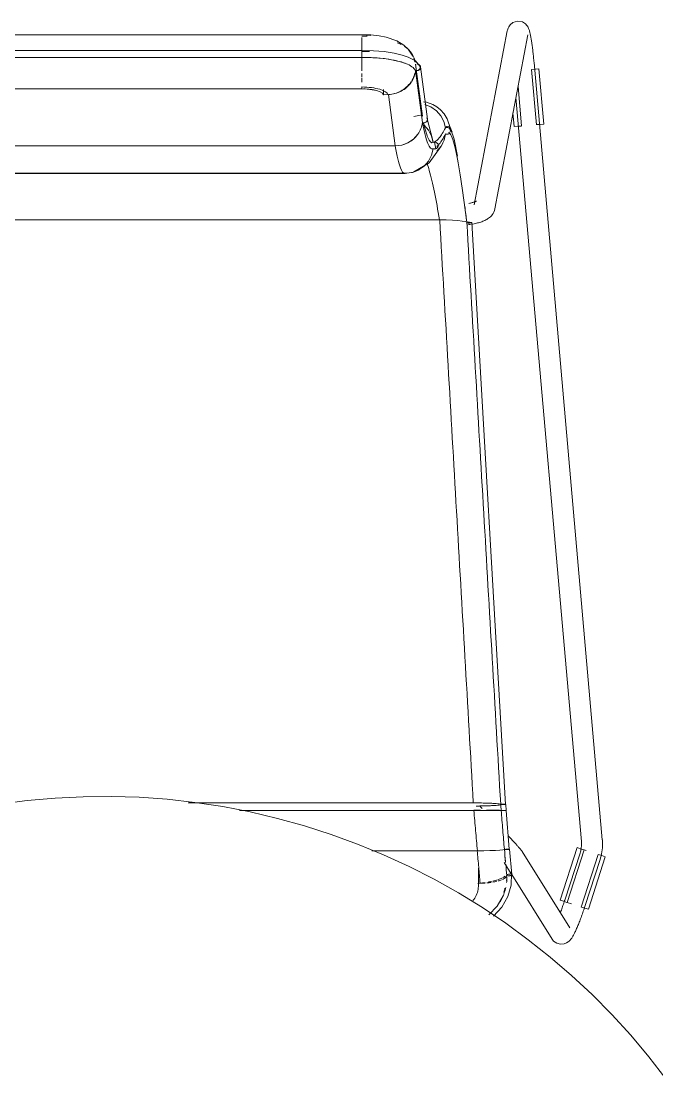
# Model space of a CAD drawing. Header units: millimetres. Extents: x 155927 to 326028, y -36033 to 97293.
# Drawn here: x 170648 to 171011, y 12544 to 13147 of the extents above; entities that cross this region are included whole.
import ezdxf

# ---------------------------------------------------------------- set-up
doc = ezdxf.new("R2010")
doc.units = ezdxf.units.MM
doc.header["$MEASUREMENT"] = 0
doc.layers.add('I-FURN', color=8, linetype='CONTINUOUS', lineweight=9)

msp = doc.modelspace()

# ---------------------------------------------------------------- linework, layer by layer
at = {"layer": 'I-FURN'}
for p, q in [((170925.7, 13142.27), (170925.61, 13141.85)), ((170925.84, 13142.78), (170925.7, 13142.27)), ((170926.05, 13143.4), (170925.84, 13142.78)), ((170926.42, 13144.2), (170926.05, 13143.4)), ((170927.17, 13145.28), (170926.42, 13144.2)), ((170928.75, 13146.61), (170927.17, 13145.28)), ((170928.75, 13146.61), (170931.5, 13147.44)), ((170931.5, 13147.44), (170934.26, 13146.96)), ((170934.26, 13146.96), (170935.91, 13145.92)), ((170935.91, 13145.92), (170936.77, 13145.01)), ((170936.77, 13145.01), (170937.25, 13144.31)), ((170937.25, 13144.31), (170937.55, 13143.75)), ((170937.55, 13143.75), (170937.77, 13143.27)), ((170937.77, 13143.27), (170937.94, 13142.84)), ((170937.94, 13142.84), (170938.08, 13142.44)), ((170938.08, 13142.44), (170938.2, 13142.04)), ((170842.71, 13139.66), (170547.85, 13139.66)), ((170842.71, 13139.49), (170842.71, 13139.66)), ((170842.71, 13139.66), (170847.74, 13139.55)), ((170842.71, 13139.64), (170842.71, 13139.36)), ((170842.71, 13138.17), (170842.71, 13136.42)), ((170842.71, 13136.14), (170842.71, 13133.56)), ((170847.74, 13139.55), (170852.56, 13139.04)), ((170852.56, 13139.04), (170856.59, 13138.25)), ((170856.59, 13138.25), (170862.64, 13136.13)), ((170925.61, 13141.85), (170906.8, 13042.56)), ((170918.59, 13040.32), (170937.4, 13139.61)), ((170938.2, 13142.04), (170938.32, 13141.65)), ((170938.32, 13141.65), (170938.43, 13141.24)), ((170938.43, 13141.24), (170938.53, 13140.83)), ((170938.53, 13140.83), (170938.63, 13140.4)), ((170938.63, 13140.4), (170938.73, 13139.96)), ((170938.73, 13139.96), (170938.83, 13139.5)), ((170938.83, 13139.5), (170938.92, 13139.02)), ((170938.92, 13139.02), (170939.02, 13138.53)), ((170939.02, 13138.53), (170939.11, 13138.01)), ((170939.11, 13138.01), (170939.2, 13137.48)), ((170939.2, 13137.48), (170939.3, 13136.93)), ((170939.3, 13136.93), (170939.39, 13136.36)), ((170939.39, 13136.36), (170939.48, 13135.77)), ((170842.71, 13130.62), (170547.85, 13130.62)), ((170842.71, 13130.38), (170842.71, 13133.41)), ((170842.71, 13133.39), (170842.71, 13130.38)), ((170842.71, 13130.62), (170842.71, 13126.67)), ((170842.71, 13130.62), (170849.25, 13130.53)), ((170842.71, 13130.56), (170842.71, 13130.62)), ((170842.71, 13130.36), (170842.71, 13130.56)), ((170842.71, 13130.05), (170842.71, 13130.36)), ((170849.25, 13130.53), (170855.37, 13130.04)), ((170862.64, 13136.13), (170866.52, 13133.74)), ((170866.52, 13133.74), (170869, 13131.44)), ((170869, 13131.44), (170871.68, 13127.54)), ((170939.48, 13135.77), (170939.57, 13135.17)), ((170939.57, 13135.17), (170939.66, 13134.55)), ((170939.66, 13134.55), (170939.75, 13133.92)), ((170939.75, 13133.92), (170939.84, 13133.27)), ((170939.84, 13133.27), (170939.93, 13132.61)), ((170939.93, 13132.61), (170940.02, 13131.93)), ((170940.02, 13131.93), (170940.1, 13131.24)), ((170940.1, 13131.24), (170940.19, 13130.54)), ((170940.19, 13130.54), (170940.27, 13129.83)), ((170547.85, 13126.66), (170842.71, 13126.66)), ((170842.71, 13129.66), (170842.71, 13130.05)), ((170842.71, 13129.21), (170842.71, 13129.66)), ((170842.71, 13128.72), (170842.71, 13129.21)), ((170842.71, 13128.22), (170842.71, 13128.72)), ((170842.71, 13127.75), (170842.71, 13128.22)), ((170842.71, 13127.33), (170842.71, 13127.75)), ((170842.71, 13127), (170842.71, 13127.33)), ((170842.71, 13126.77), (170842.71, 13127)), ((170842.71, 13126.67), (170842.71, 13126.77)), ((170842.71, 13122.88), (170842.71, 13126.69)), ((170842.71, 13126.69), (170842.71, 13122.88)), ((170848.93, 13126.58), (170842.71, 13126.66)), ((170855.49, 13126.05), (170848.93, 13126.58)), ((170855.37, 13130.04), (170860.99, 13129.2)), ((170859.51, 13125.46), (170855.49, 13126.05)), ((170863.94, 13124.49), (170859.51, 13125.46)), ((170860.99, 13129.2), (170865.68, 13128.1)), ((170867.38, 13123.4), (170863.94, 13124.49)), ((170865.68, 13128.1), (170869.14, 13126.94)), ((170869.14, 13126.94), (170873.25, 13124.76)), ((170871.68, 13127.54), (170871.78, 13127.35)), ((170873.25, 13124.76), (170875.8, 13121.85)), ((170940.27, 13129.83), (170940.35, 13129.12)), ((170940.35, 13129.12), (170940.43, 13128.39)), ((170940.43, 13128.39), (170940.51, 13127.66)), ((170940.51, 13127.66), (170940.58, 13126.92)), ((170940.58, 13126.92), (170940.66, 13126.17)), ((170940.66, 13126.17), (170940.73, 13125.43)), ((170940.73, 13125.43), (170940.8, 13124.68)), ((170940.8, 13124.68), (170940.87, 13123.92)), ((170842.71, 13122.69), (170842.71, 13119.13)), ((170877.16, 13093.22), (170873.32, 13122.91)), ((170873.34, 13119.37), (170877.18, 13089.67)), ((170873.47, 13121.72), (170874.09, 13116.95)), ((170880.01, 13091.58), (170876.16, 13121.35)), ((170939.46, 13119.79), (170942.22, 13088.38)), ((170939.59, 13119.8), (170941.65, 13119.98)), ((170940.87, 13123.92), (170940.88, 13123.77)), ((170979.83, 12680.44), (170940.88, 13123.77)), ((170941.65, 13119.98), (170943.7, 13120.16)), ((170943.7, 13120.16), (170946.46, 13088.75)), ((170842.71, 13117.5), (170842.71, 13115.66)), ((170842.71, 13115.14), (170842.71, 13112.67)), ((170842.71, 13108.82), (170547.85, 13108.82)), ((170547.85, 13108.76), (170842.71, 13108.76)), ((170842.71, 13108.76), (170845.74, 13108.65)), ((170845.74, 13108.65), (170848.59, 13108.33)), ((170848.59, 13108.33), (170851.09, 13107.82)), ((170851.09, 13107.82), (170853.07, 13107.15)), ((170853.07, 13107.15), (170854.42, 13106.36)), ((170854.42, 13106.36), (170855.06, 13105.5)), ((170855.06, 13105.5), (170855.06, 13108.51)), ((170933.78, 13087.63), (170931.79, 13110.24)), ((170855.06, 13105.5), (170857.78, 13105.57)), ((170857.78, 13105.57), (170861.64, 13076.29)), ((170879.55, 13101.25), (170877.77, 13101.48)), ((170883.15, 13099.96), (170879.55, 13101.25)), ((170885.42, 13098.62), (170883.15, 13099.96)), ((170930.58, 13103.89), (170967.88, 12679.39)), ((170877.04, 13094), (170872.22, 13093.05)), ((170882.07, 13098.51), (170878.56, 13099.92)), ((170885.16, 13096.34), (170882.07, 13098.51)), ((170887.64, 13093.51), (170885.16, 13096.34)), ((170887.59, 13096.84), (170885.42, 13098.62)), ((170889.58, 13094.59), (170887.59, 13096.84)), ((170891.4, 13091.77), (170889.58, 13094.59)), ((170928.85, 13095.16), (170929.55, 13087.26)), ((170877.65, 13089.52), (170878.15, 13089.48)), ((170878.15, 13089.48), (170878.64, 13089.56)), ((170880.68, 13085.3), (170878.17, 13088.18)), ((170878.64, 13089.56), (170879.09, 13089.75)), ((170879.09, 13089.75), (170879.48, 13090.05)), ((170879.48, 13090.05), (170879.77, 13090.43)), ((170879.96, 13091.81), (170879.77, 13092.25)), ((170879.77, 13090.43), (170879.96, 13090.88)), ((170880.03, 13091.34), (170879.96, 13091.81)), ((170879.96, 13090.88), (170880.03, 13091.34)), ((170880, 13091.66), (170882.97, 13080.04)), ((170889.38, 13090.19), (170887.64, 13093.51)), ((170890.28, 13086.56), (170889.38, 13090.19)), ((170895.39, 13080.05), (170891.4, 13091.77)), ((170944.41, 13088.57), (170942.35, 13088.39)), ((170946.46, 13088.75), (170944.41, 13088.57)), ((170872.07, 13080.17), (170874.55, 13082.91)), ((170882.43, 13081.91), (170880.68, 13085.3)), ((170883.32, 13078.19), (170882.43, 13081.91)), ((170890.33, 13083.08), (170889.54, 13079.47)), ((170889.55, 13079.46), (170890.33, 13083.08)), ((170890.28, 13086.56), (170890.75, 13086.73)), ((170890.75, 13086.73), (170890.28, 13086.56)), ((170890.81, 13082.93), (170890.33, 13083.08)), ((170890.33, 13083.08), (170890.81, 13082.92)), ((170890.75, 13086.73), (170891.25, 13086.77)), ((170891.25, 13086.77), (170890.75, 13086.73)), ((170891.31, 13082.9), (170890.81, 13082.93)), ((170890.81, 13082.92), (170891.31, 13082.9)), ((170891.25, 13086.77), (170891.74, 13086.69)), ((170891.75, 13086.7), (170891.25, 13086.77)), ((170891.8, 13082.99), (170891.31, 13082.9)), ((170891.31, 13082.9), (170891.8, 13082.99)), ((170891.74, 13086.69), (170892.2, 13086.5)), ((170892.2, 13086.5), (170891.75, 13086.7)), ((170892.25, 13083.2), (170891.8, 13082.99)), ((170891.8, 13082.99), (170892.25, 13083.19)), ((170892.2, 13086.5), (170892.59, 13086.19)), ((170892.59, 13086.19), (170892.2, 13086.5)), ((170892.62, 13083.51), (170892.25, 13083.2)), ((170892.25, 13083.19), (170892.63, 13083.51)), ((170892.59, 13086.19), (170892.89, 13085.8)), ((170892.89, 13085.8), (170892.59, 13086.19)), ((170892.91, 13083.92), (170892.62, 13083.51)), ((170892.63, 13083.51), (170892.92, 13083.91)), ((170892.89, 13085.8), (170893.08, 13085.34)), ((170893.09, 13085.35), (170892.89, 13085.8)), ((170893.1, 13084.37), (170892.91, 13083.92)), ((170892.92, 13083.91), (170893.1, 13084.37)), ((170893.08, 13085.34), (170893.15, 13084.86)), ((170893.16, 13084.86), (170893.09, 13085.35)), ((170893.15, 13084.86), (170893.1, 13084.37)), ((170893.1, 13084.37), (170893.16, 13084.86)), ((170931.59, 13087.44), (170929.55, 13087.26)), ((170933.65, 13087.62), (170931.59, 13087.44)), ((170861.64, 13076.29), (170528.92, 13076.29)), ((170528.92, 13076.29), (170861.64, 13076.29)), ((170861.64, 13076.29), (170865.41, 13076.77)), ((170865.41, 13076.77), (170868.95, 13078.09)), ((170868.95, 13078.09), (170872.07, 13080.17)), ((170880.98, 13066.52), (170887.96, 13076.06)), ((170882.97, 13080.04), (170883.29, 13078.18)), ((170883.79, 13078.36), (170883.32, 13078.19)), ((170883.32, 13078.19), (170883.79, 13078.35)), ((170883.79, 13078.35), (170884.29, 13078.39)), ((170884.29, 13078.39), (170883.79, 13078.36)), ((170884.84, 13074.59), (170884, 13078.48)), ((170884.29, 13078.39), (170884.78, 13078.31)), ((170884.78, 13078.31), (170884.29, 13078.39)), ((170884.78, 13078.31), (170885.23, 13078.11)), ((170885.23, 13078.11), (170884.78, 13078.31)), ((170885.23, 13078.11), (170885.61, 13077.79)), ((170885.62, 13077.8), (170885.23, 13078.11)), ((170887.9, 13076.14), (170885.51, 13073.3)), ((170885.51, 13073.3), (170887.91, 13076.14)), ((170885.61, 13077.79), (170885.91, 13077.39)), ((170885.91, 13077.39), (170885.62, 13077.8)), ((170885.91, 13077.39), (170886.1, 13076.93)), ((170886.1, 13076.93), (170885.91, 13077.39)), ((170886.1, 13075.95), (170885.91, 13075.49)), ((170885.91, 13075.49), (170886.1, 13075.95)), ((170886.1, 13076.93), (170886.16, 13076.44)), ((170886.17, 13076.44), (170886.1, 13076.93)), ((170886.16, 13076.44), (170886.1, 13075.95)), ((170886.1, 13075.95), (170886.17, 13076.44)), ((170889.54, 13079.47), (170887.9, 13076.14)), ((170887.91, 13076.14), (170889.55, 13079.46)), ((170887.96, 13076.06), (170888.85, 13077.81)), ((170897.29, 13070.39), (170895.39, 13080.05)), ((170882.43, 13070.97), (170880.67, 13067.58)), ((170880.68, 13067.58), (170882.43, 13070.97)), ((170882.26, 13074.67), (170885.14, 13074.72)), ((170882.43, 13070.97), (170883.32, 13074.69)), ((170883.79, 13074.53), (170883.32, 13074.69)), ((170883.32, 13074.69), (170883.79, 13074.52)), ((170884.29, 13074.49), (170883.79, 13074.53)), ((170883.79, 13074.52), (170884.29, 13074.49)), ((170884.78, 13074.57), (170884.29, 13074.49)), ((170884.29, 13074.49), (170884.78, 13074.57)), ((170885.23, 13074.77), (170884.78, 13074.57)), ((170884.78, 13074.57), (170885.23, 13074.77)), ((170885.61, 13075.09), (170885.23, 13074.77)), ((170885.23, 13074.77), (170885.62, 13075.09)), ((170885.91, 13075.49), (170885.61, 13075.09)), ((170885.62, 13075.09), (170885.91, 13075.49)), ((170872.32, 13061.41), (170880.98, 13066.52)), ((170878.17, 13064.71), (170875.03, 13062.54)), ((170875.03, 13062.53), (170878.17, 13064.7)), ((170880.67, 13067.58), (170878.17, 13064.71)), ((170878.17, 13064.7), (170880.68, 13067.58)), ((170867.67, 13060.7), (170522.89, 13060.7)), ((170522.89, 13060.7), (170867.67, 13060.7)), ((170523.43, 13060.54), (170828.23, 13060.54)), ((170828.23, 13060.54), (170867.13, 13060.54)), ((170867.13, 13060.54), (170872.17, 13061.34)), ((170871.46, 13061.17), (170867.67, 13060.7)), ((170867.67, 13060.7), (170871.46, 13061.17)), ((170875.03, 13062.54), (170871.46, 13061.17)), ((170871.46, 13061.17), (170875.03, 13062.53)), ((170872.17, 13061.34), (170875.35, 13062.71)), ((170904.25, 13043.58), (170903.76, 13043.49)), ((170904.72, 13043.68), (170904.25, 13043.58)), ((170905.16, 13043.79), (170904.72, 13043.68)), ((170905.59, 13043.89), (170905.16, 13043.79)), ((170905.98, 13044), (170905.59, 13043.89)), ((170906.35, 13044.11), (170905.98, 13044)), ((170906.68, 13044.22), (170906.35, 13044.11)), ((170906.99, 13044.32), (170906.68, 13044.22)), ((170907.25, 13044.42), (170906.99, 13044.32)), ((170907.49, 13044.52), (170907.25, 13044.42)), ((170907.68, 13044.61), (170907.49, 13044.52)), ((170907.83, 13044.68), (170907.68, 13044.61)), ((170907.92, 13044.73), (170907.83, 13044.68)), ((170907.99, 13044.77), (170907.92, 13044.73)), ((170908.02, 13044.79), (170907.99, 13044.77)), ((170918.59, 13040.32), (170918.33, 13039.34)), ((170886.98, 13034.19), (170503.58, 13034.19)), ((170503.58, 13034.19), (170887.06, 13034.19)), ((170890.75, 13034.14), (170886.98, 13034.19)), ((170887.06, 13034.19), (170890.75, 13034.14)), ((170894.28, 13033.98), (170890.75, 13034.14)), ((170890.81, 13034.13), (170894.29, 13033.98)), ((170897.39, 13033.74), (170894.28, 13033.98)), ((170894.33, 13033.98), (170897.39, 13033.75)), ((170899.88, 13033.43), (170897.39, 13033.74)), ((170897.42, 13033.74), (170899.88, 13033.43)), ((170912.79, 13033.75), (170912.23, 13033.5)), ((170913.34, 13034.02), (170912.79, 13033.75)), ((170913.88, 13034.31), (170913.34, 13034.02)), ((170914.42, 13034.63), (170913.88, 13034.31)), ((170914.95, 13034.99), (170914.42, 13034.63)), ((170915.48, 13035.39), (170914.95, 13034.99)), ((170916.01, 13035.85), (170915.48, 13035.39)), ((170916.54, 13036.37), (170916.01, 13035.85)), ((170917.05, 13036.96), (170916.54, 13036.37)), ((170917.53, 13037.65), (170917.05, 13036.96)), ((170917.97, 13038.44), (170917.53, 13037.65)), ((170918.33, 13039.34), (170917.97, 13038.44)), ((170901.63, 13033.07), (170899.88, 13033.43)), ((170899.89, 13033.43), (170901.63, 13033.07)), ((170902.53, 13032.67), (170901.63, 13033.07)), ((170901.63, 13033.07), (170902.53, 13032.67)), ((170903, 13032.68), (170902.53, 13032.67)), ((170902.53, 13032.67), (170903, 13032.68)), ((170903.5, 13032.69), (170903, 13032.68)), ((170903, 13032.68), (170903.5, 13032.69)), ((170903.04, 13032.27), (170903.54, 13032.26)), ((170903.54, 13032.26), (170903.04, 13032.27)), ((170903.87, 13031.34), (170903.15, 13031.25)), ((170903.99, 13032.68), (170903.5, 13032.69)), ((170903.5, 13032.69), (170903.99, 13032.68)), ((170903.54, 13032.26), (170904.03, 13032.27)), ((170904.03, 13032.27), (170903.54, 13032.26)), ((170904.59, 13031.45), (170903.87, 13031.34)), ((170904.44, 13032.66), (170903.99, 13032.68)), ((170903.99, 13032.68), (170904.45, 13032.66)), ((170904.03, 13032.27), (170904.48, 13032.29)), ((170904.48, 13032.29), (170904.03, 13032.27)), ((170904.83, 13032.62), (170904.44, 13032.66)), ((170904.45, 13032.66), (170904.83, 13032.62)), ((170904.48, 13032.29), (170904.86, 13032.33)), ((170904.86, 13032.33), (170904.48, 13032.29)), ((170905.13, 13032.58), (170904.83, 13032.62)), ((170904.83, 13032.62), (170905.13, 13032.58)), ((170904.86, 13032.33), (170905.15, 13032.37)), ((170905.15, 13032.37), (170904.86, 13032.33)), ((170905.32, 13032.53), (170905.13, 13032.58)), ((170905.13, 13032.58), (170905.33, 13032.53)), ((170905.15, 13032.37), (170905.33, 13032.42)), ((170905.34, 13032.42), (170905.15, 13032.37)), ((170905.99, 13031.69), (170905.29, 13031.57)), ((170905.39, 13032.48), (170905.32, 13032.53)), ((170905.33, 13032.53), (170905.4, 13032.48)), ((170905.33, 13032.42), (170905.39, 13032.48)), ((170905.4, 13032.48), (170905.34, 13032.42)), ((170924.68, 12700.57), (170905.4, 13032.48)), ((170906.67, 13031.83), (170905.99, 13031.69)), ((170907.33, 13031.97), (170906.67, 13031.83)), ((170907.99, 13032.12), (170907.33, 13031.97)), ((170908.63, 13032.29), (170907.99, 13032.12)), ((170909.26, 13032.46), (170908.63, 13032.29)), ((170909.88, 13032.64), (170909.26, 13032.46)), ((170910.48, 13032.84), (170909.88, 13032.64)), ((170911.08, 13033.04), (170910.48, 13032.84)), ((170911.66, 13033.26), (170911.08, 13033.04)), ((170912.23, 13033.5), (170911.66, 13033.26)), ((170651.69, 12702.77), (170635.82, 12700.71)), ((170667.62, 12704.2), (170651.69, 12702.77)), ((170683.6, 12704.99), (170667.62, 12704.2)), ((170699.6, 12705.13), (170683.6, 12704.99)), ((170715.59, 12704.64), (170699.6, 12705.13)), ((170731.55, 12703.51), (170715.59, 12704.64)), ((170747.45, 12701.74), (170731.55, 12703.51)), ((170763.27, 12699.34), (170747.45, 12701.74)), ((170906.23, 12701.46), (170743.63, 12701.46)), ((170743.63, 12701.46), (170906.23, 12701.46)), ((170778.98, 12696.3), (170763.27, 12699.34)), ((170906.5, 12697.15), (170772.86, 12697.15)), ((170772.86, 12697.15), (170906.5, 12697.15)), ((170794.55, 12692.64), (170778.98, 12696.3)), ((170910.02, 12701.43), (170906.23, 12701.46)), ((170910.28, 12697.15), (170906.5, 12697.15)), ((170906.5, 12697.15), (170910.28, 12697.15)), ((170906.51, 12697.27), (170910.29, 12697.27)), ((170910.29, 12697.27), (170906.51, 12697.27)), ((170907.77, 12699.68), (170910.02, 12699.7)), ((170911.19, 12698.29), (170909.72, 12699.82)), ((170913.58, 12701.36), (170910.02, 12701.43)), ((170910.02, 12699.7), (170913.57, 12699.78)), ((170913.85, 12697.15), (170910.28, 12697.15)), ((170910.28, 12697.15), (170913.85, 12697.15)), ((170913.57, 12699.78), (170916.69, 12699.9)), ((170916.71, 12701.23), (170913.58, 12701.36)), ((170913.84, 12697.26), (170916.97, 12697.26)), ((170916.97, 12697.26), (170913.85, 12697.26)), ((170916.98, 12697.16), (170913.85, 12697.15)), ((170913.85, 12697.15), (170916.98, 12697.16)), ((170916.69, 12699.9), (170919.19, 12700.07)), ((170919.21, 12701.07), (170916.71, 12701.23)), ((170916.97, 12697.26), (170919.46, 12697.24)), ((170919.47, 12697.24), (170916.97, 12697.26)), ((170916.98, 12697.16), (170919.49, 12697.17)), ((170919.48, 12697.17), (170916.99, 12697.16)), ((170919.19, 12700.07), (170920.94, 12700.26)), ((170920.96, 12700.88), (170919.21, 12701.07)), ((170919.46, 12697.24), (170921.22, 12697.23)), ((170921.22, 12697.23), (170919.47, 12697.24)), ((170921.23, 12697.19), (170919.49, 12697.17)), ((170919.49, 12697.17), (170921.24, 12697.19)), ((170920.94, 12700.26), (170921.84, 12700.47)), ((170921.85, 12700.67), (170920.96, 12700.88)), ((170922.12, 12697.2), (170921.23, 12697.19)), ((170921.24, 12697.19), (170922.12, 12697.2)), ((170921.84, 12700.47), (170922.31, 12700.46)), ((170922.32, 12700.68), (170921.85, 12700.67)), ((170922.11, 12697.22), (170922.58, 12697.22)), ((170922.59, 12697.22), (170922.12, 12697.22)), ((170922.59, 12697.2), (170922.12, 12697.2)), ((170922.12, 12697.2), (170922.59, 12697.2)), ((170922.31, 12700.46), (170922.81, 12700.46)), ((170922.82, 12700.68), (170922.32, 12700.68)), ((170922.58, 12697.22), (170923.08, 12697.22)), ((170923.08, 12697.22), (170922.59, 12697.22)), ((170923.09, 12697.2), (170922.59, 12697.2)), ((170922.59, 12697.2), (170923.09, 12697.2)), ((170922.81, 12700.46), (170923.3, 12700.46)), ((170923.31, 12700.67), (170922.82, 12700.68)), ((170923.08, 12697.22), (170923.57, 12697.22)), ((170923.57, 12697.22), (170923.08, 12697.22)), ((170923.58, 12697.2), (170923.09, 12697.2)), ((170923.09, 12697.2), (170923.58, 12697.2)), ((170923.3, 12700.46), (170923.75, 12700.47)), ((170923.76, 12700.66), (170923.31, 12700.67)), ((170923.57, 12697.22), (170924.02, 12697.22)), ((170924.03, 12697.22), (170923.57, 12697.22)), ((170924.03, 12697.2), (170923.58, 12697.2)), ((170923.58, 12697.2), (170924.03, 12697.2)), ((170923.75, 12700.47), (170924.13, 12700.49)), ((170924.14, 12700.64), (170923.76, 12700.66)), ((170924.02, 12697.22), (170924.41, 12697.21)), ((170924.41, 12697.21), (170924.03, 12697.22)), ((170924.41, 12697.2), (170924.03, 12697.2)), ((170924.03, 12697.2), (170924.41, 12697.2)), ((170924.13, 12700.49), (170924.43, 12700.51)), ((170924.43, 12700.62), (170924.14, 12700.64)), ((170924.7, 12697.2), (170924.41, 12697.2)), ((170924.41, 12697.2), (170924.71, 12697.2)), ((170924.62, 12700.6), (170924.43, 12700.62)), ((170924.43, 12700.51), (170924.62, 12700.54)), ((170924.68, 12700.57), (170924.62, 12700.6)), ((170924.62, 12700.54), (170924.68, 12700.57)), ((170924.69, 12700.57), (170924.96, 12697.21)), ((170924.89, 12697.21), (170924.96, 12697.21)), ((170924.96, 12697.21), (170924.89, 12697.21)), ((170924.89, 12697.21), (170924.96, 12697.21)), ((170924.96, 12697.21), (170924.89, 12697.21)), ((170926.78, 12675.01), (170924.96, 12697.21)), ((170809.97, 12688.36), (170794.55, 12692.64)), ((170825.2, 12683.47), (170809.97, 12688.36)), ((170840.22, 12677.97), (170825.2, 12683.47)), ((170855.02, 12671.88), (170840.22, 12677.97)), ((170926.76, 12682.05), (170926.32, 12682.52)), ((170927.19, 12681.59), (170926.76, 12682.05)), ((170927.61, 12681.13), (170927.19, 12681.59)), ((170928.03, 12680.69), (170927.61, 12681.13)), ((170928.43, 12680.25), (170928.03, 12680.69)), ((170928.82, 12679.83), (170928.43, 12680.25)), ((170929.2, 12679.41), (170928.82, 12679.83)), ((170929.57, 12679.01), (170929.2, 12679.41)), ((170929.93, 12678.62), (170929.57, 12679.01)), ((170930.27, 12678.24), (170929.93, 12678.62)), ((170930.6, 12677.88), (170930.27, 12678.24)), ((170930.91, 12677.53), (170930.6, 12677.88)), ((170967.88, 12679.39), (170967.92, 12678.73)), ((170967.92, 12678.73), (170967.94, 12678.07)), ((170967.94, 12678.07), (170967.93, 12677.41)), ((170979.84, 12680.39), (170979.83, 12680.44)), ((170979.91, 12679.25), (170979.84, 12680.39)), ((170979.94, 12678.11), (170979.91, 12679.25)), ((170979.92, 12676.97), (170979.94, 12678.11)), ((170848.32, 12674.18), (170908.44, 12674.18)), ((170908.44, 12674.18), (170848.32, 12674.18)), ((170869.55, 12665.2), (170855.02, 12671.88)), ((170908.44, 12674.18), (170912.2, 12674.2)), ((170912.2, 12674.2), (170908.56, 12674.18)), ((170915.74, 12674.28), (170912.29, 12674.21)), ((170912.3, 12674.21), (170915.73, 12674.28)), ((170915.73, 12674.28), (170918.83, 12674.39)), ((170918.84, 12674.39), (170915.8, 12674.28)), ((170918.83, 12674.39), (170921.31, 12674.54)), ((170921.31, 12674.54), (170918.87, 12674.39)), ((170921.31, 12674.54), (170923.05, 12674.72)), ((170923.05, 12674.72), (170921.33, 12674.55)), ((170923.93, 12674.92), (170923.05, 12674.72)), ((170923.05, 12674.72), (170923.94, 12674.92)), ((170924.4, 12674.91), (170923.93, 12674.92)), ((170923.94, 12674.92), (170924.41, 12674.91)), ((170924.42, 12675.11), (170923.95, 12675.1)), ((170923.95, 12675.1), (170924.42, 12675.11)), ((170924.9, 12674.9), (170924.4, 12674.91)), ((170924.41, 12674.91), (170924.91, 12674.9)), ((170925.39, 12674.91), (170924.9, 12674.9)), ((170924.91, 12674.9), (170925.4, 12674.91)), ((170925.41, 12675.11), (170924.92, 12675.11)), ((170924.92, 12675.11), (170925.41, 12675.11)), ((170925.85, 12674.92), (170925.39, 12674.91)), ((170925.4, 12674.91), (170925.85, 12674.92)), ((170925.86, 12675.1), (170925.41, 12675.11)), ((170925.41, 12675.11), (170925.86, 12675.1)), ((170925.85, 12674.92), (170926.23, 12674.94)), ((170926.23, 12674.94), (170925.85, 12674.92)), ((170926.24, 12675.08), (170925.86, 12675.1)), ((170925.86, 12675.1), (170926.24, 12675.08)), ((170926.23, 12674.94), (170926.53, 12674.96)), ((170926.53, 12674.96), (170926.23, 12674.94)), ((170926.54, 12675.06), (170926.24, 12675.08)), ((170926.24, 12675.08), (170926.53, 12675.06)), ((170926.53, 12675.06), (170926.72, 12675.03)), ((170926.53, 12674.96), (170926.72, 12674.98)), ((170926.72, 12675.03), (170926.54, 12675.06)), ((170926.79, 12675.01), (170926.72, 12675.03)), ((170926.72, 12675.03), (170926.78, 12675.01)), ((170926.78, 12675.01), (170926.72, 12674.98)), ((170926.72, 12674.98), (170926.79, 12675.01)), ((170928.21, 12660.52), (170926.79, 12675.01)), ((170931.22, 12677.19), (170930.91, 12677.53)), ((170931.5, 12676.87), (170931.22, 12677.19)), ((170931.78, 12676.56), (170931.5, 12676.87)), ((170932.03, 12676.27), (170931.78, 12676.56)), ((170932.28, 12675.99), (170932.03, 12676.27)), ((170932.51, 12675.72), (170932.28, 12675.99)), ((170932.72, 12675.47), (170932.51, 12675.72)), ((170932.92, 12675.23), (170932.72, 12675.47)), ((170933.11, 12675), (170932.92, 12675.23)), ((170933.29, 12674.77), (170933.11, 12675)), ((170933.47, 12674.55), (170933.29, 12674.77)), ((170933.64, 12674.32), (170933.47, 12674.55)), ((170933.82, 12674.07), (170933.64, 12674.32)), ((170934.04, 12673.74), (170933.82, 12674.07)), ((170961.34, 12630.16), (170934.04, 12673.74)), ((170965.39, 12675.98), (170955.7, 12645.97)), ((170967.13, 12672.83), (170958.42, 12646.02)), ((170959.74, 12644.66), (170969.43, 12674.67)), ((170965.39, 12675.98), (170967.34, 12675.35)), ((170967.14, 12672.86), (170967.13, 12672.83)), ((170967.33, 12673.49), (170967.14, 12672.86)), ((170967.5, 12674.13), (170967.33, 12673.49)), ((170967.34, 12675.35), (170969.31, 12674.71)), ((170967.64, 12674.78), (170967.5, 12674.13)), ((170967.75, 12675.43), (170967.64, 12674.78)), ((170967.84, 12676.09), (170967.75, 12675.43)), ((170977.5, 12672.07), (170967.81, 12642.06)), ((170967.9, 12676.75), (170967.84, 12676.09)), ((170967.93, 12677.41), (170967.9, 12676.75)), ((170969.53, 12674.64), (170970.69, 12674.26)), ((170977.62, 12672.03), (170979.59, 12671.39)), ((170979.16, 12671.32), (170979.4, 12672.44)), ((170979.4, 12672.44), (170979.6, 12673.56)), ((170979.6, 12673.56), (170979.76, 12674.69)), ((170979.76, 12674.69), (170979.86, 12675.83)), ((170979.86, 12675.83), (170979.92, 12676.97)), ((170923.87, 12667.37), (170927.91, 12660.92)), ((170969.83, 12642.31), (170978.54, 12669.12)), ((170981.54, 12670.76), (170971.86, 12640.75)), ((170978.54, 12669.12), (170978.87, 12670.21)), ((170978.87, 12670.21), (170979.16, 12671.32)), ((170979.59, 12671.39), (170981.54, 12670.76)), ((170883.81, 12657.94), (170869.55, 12665.2)), ((170909.15, 12654.38), (170909.15, 12664.14)), ((170928.09, 12661.41), (170927.8, 12654.5)), ((170928.14, 12660.55), (170951.17, 12623.79)), ((170897.77, 12650.12), (170883.81, 12657.94)), ((170910.14, 12655.63), (170909.09, 12655.63)), ((170927.8, 12654.5), (170925.93, 12647.98)), ((170911.4, 12641.75), (170897.77, 12650.12)), ((170923.22, 12648.38), (170919.85, 12642.55)), ((170925.93, 12647.98), (170922.54, 12641.97)), ((170924.69, 12632.83), (170911.4, 12641.75)), ((170919.85, 12642.55), (170915.17, 12637.64)), ((170922.54, 12641.97), (170917.79, 12636.82)), ((170957.65, 12645.34), (170955.7, 12645.97)), ((170956.68, 12640.95), (170956.92, 12641.6)), ((170956.92, 12641.6), (170957.15, 12642.27)), ((170957.15, 12642.27), (170957.39, 12642.94)), ((170957.39, 12642.94), (170957.62, 12643.62)), ((170957.62, 12643.62), (170957.85, 12644.31)), ((170959.62, 12644.7), (170957.65, 12645.34)), ((170957.85, 12644.31), (170958.08, 12645)), ((170958.08, 12645), (170958.31, 12645.69)), ((170958.31, 12645.69), (170958.42, 12646.02)), ((170959.84, 12644.63), (170962.32, 12643.83)), ((170969.9, 12641.38), (170967.93, 12642.02)), ((170969.44, 12641.11), (170969.68, 12641.85)), ((170969.68, 12641.85), (170969.83, 12642.31)), ((170971.86, 12640.75), (170969.9, 12641.38)), ((170955.98, 12639.04), (170956.21, 12639.66)), ((170956.21, 12639.66), (170956.45, 12640.3)), ((170956.45, 12640.3), (170956.68, 12640.95)), ((170967.17, 12634.71), (170967.42, 12635.38)), ((170967.42, 12635.38), (170967.68, 12636.07)), ((170967.68, 12636.07), (170967.93, 12636.77)), ((170967.93, 12636.77), (170968.19, 12637.48)), ((170968.19, 12637.48), (170968.44, 12638.19)), ((170968.44, 12638.19), (170968.69, 12638.92)), ((170968.69, 12638.92), (170968.94, 12639.64)), ((170968.94, 12639.64), (170969.19, 12640.38)), ((170969.19, 12640.38), (170969.44, 12641.11)), ((170937.61, 12623.4), (170924.69, 12632.83)), ((170964.93, 12629.23), (170965.17, 12629.77)), ((170965.17, 12629.77), (170965.42, 12630.34)), ((170965.42, 12630.34), (170965.66, 12630.92)), ((170965.66, 12630.92), (170965.91, 12631.51)), ((170965.91, 12631.51), (170966.16, 12632.12)), ((170966.16, 12632.12), (170966.41, 12632.75)), ((170966.41, 12632.75), (170966.66, 12633.39)), ((170966.66, 12633.39), (170966.91, 12634.04)), ((170966.91, 12634.04), (170967.17, 12634.71)), ((170950.14, 12613.45), (170937.61, 12623.4)), ((170952.07, 12622.66), (170951.17, 12623.79)), ((170961.39, 12623.1), (170961.76, 12623.52)), ((170961.76, 12623.52), (170962.07, 12623.93)), ((170962.07, 12623.93), (170962.35, 12624.32)), ((170962.35, 12624.32), (170962.6, 12624.7)), ((170962.6, 12624.7), (170962.84, 12625.1)), ((170962.84, 12625.1), (170963.08, 12625.5)), ((170963.08, 12625.5), (170963.31, 12625.91)), ((170963.31, 12625.91), (170963.54, 12626.33)), ((170963.54, 12626.33), (170963.77, 12626.77)), ((170963.77, 12626.77), (170964, 12627.23)), ((170964, 12627.23), (170964.23, 12627.7)), ((170964.23, 12627.7), (170964.46, 12628.19)), ((170964.46, 12628.19), (170964.7, 12628.7)), ((170964.7, 12628.7), (170964.93, 12629.23)), ((170952.07, 12622.66), (170953.8, 12621.44)), ((170953.8, 12621.44), (170956.03, 12620.85)), ((170956.03, 12620.85), (170958, 12621.03)), ((170958, 12621.03), (170959.38, 12621.55)), ((170959.38, 12621.55), (170960.29, 12622.11)), ((170960.29, 12622.11), (170960.92, 12622.63)), ((170960.92, 12622.63), (170961.39, 12623.1)), ((170962.27, 12603.01), (170950.14, 12613.45)), ((170973.96, 12592.1), (170962.27, 12603.01)), ((170985.21, 12580.73), (170973.96, 12592.1)), ((170996, 12568.91), (170985.21, 12580.73)), ((171006.31, 12556.67), (170996, 12568.91)), ((171016.12, 12544.04), (171006.31, 12556.67))]:
    msp.add_line(p, q, dxfattribs=at)
for centre, major_axis, ratio, start_param, end_param in [((170842.71, 13135.38), (12.4, 0), 0.287441, 1.332781, 1.570796), ((170842.71, 13123.91), (0, 15.75), 0.000004, 3.431839, 3.614078), ((170861.51, 13091.36), (15.78, 0), 0.955139, 5.929149, 6.170649), ((170878.06, 13091.35), (1.96, 0), 0.955139, 4.501447, 6.790779), ((170861.51, 13091.36), (15.78, 0), 0.955139, 4.720632, 5.68731), ((170861.51, 13091.36), (15.78, 0), 0.955139, 5.687432, 5.928979)]:
    msp.add_ellipse(centre, major_axis=major_axis, ratio=ratio, start_param=start_param, end_param=end_param, dxfattribs=at)
for points in [[(170842.71, 13139.57), (170844.42, 13139.58), (170846.09, 13139.5), (170847.68, 13139.35)], [(170842.71, 13130.09), (170844.14, 13130.12), (170845.56, 13130.11), (170846.97, 13130.08)], [(170865.09, 13134.18), (170864.37, 13134.53), (170863.63, 13134.86), (170862.87, 13135.1)], [(170842.71, 13126.69), (170845.05, 13126.74), (170849.7, 13126.66), (170856.56, 13126.03), (170862.7, 13124.92), (170867.77, 13123.39), (170871.47, 13121.5), (170872.78, 13120.09), (170873.14, 13119.36)], [(170872.25, 13126.25), (170872.5, 13125.62), (170872.66, 13124.97), (170872.8, 13124.32)], [(170857.78, 13105.57), (170859.07, 13105.61), (170861.57, 13105.97), (170865.17, 13107.39), (170868.32, 13109.58), (170870.85, 13112.41), (170872.61, 13115.75), (170873.19, 13118.13), (170873.34, 13119.37)], [(170874.1, 13119.19), (170873.93, 13119.18), (170873.76, 13119.18), (170873.6, 13119.22)], [(170872.88, 13117.85), (170872.57, 13116.47), (170872.06, 13115.1), (170871.37, 13113.85)], [(170842.71, 13109.89), (170846.49, 13109.83), (170853.89, 13108.86), (170857.27, 13106.7), (170857.53, 13105.58)], [(170851.08, 13107.87), (170849.04, 13108.42), (170846.32, 13108.7), (170843.54, 13108.8)], [(170883.32, 13074.69), (170882.3, 13074.14), (170880.25, 13076.11), (170878.21, 13084.17), (170877.18, 13089.67)], [(170867.13, 13060.54), (170867.31, 13060.55), (170867.49, 13060.6), (170867.67, 13060.7)], [(170902.51, 13032.68), (170902.13, 13035.74), (170901.74, 13038.83), (170901.35, 13041.88)], [(170887.06, 13034.19), (170890.25, 12978.83), (170893.45, 12923.41), (170896.65, 12867.95)], [(170902.53, 13032.67), (170905.75, 12977.43), (170912.19, 12866.83), (170918.63, 12756.07), (170921.85, 12700.67)], [(170896.65, 12867.95), (170899.84, 12812.49), (170903.04, 12756.99), (170906.23, 12701.46)], [(170906.5, 12697.15), (170906.84, 12693.31), (170907.18, 12689.48), (170907.53, 12685.65)], [(170922.11, 12697.22), (170922.07, 12697.76), (170921.98, 12698.84), (170921.89, 12699.93), (170921.84, 12700.47)], [(170922.12, 12697.2), (170922.08, 12697.78), (170921.99, 12698.93), (170921.9, 12700.09), (170921.85, 12700.67)], [(170922.12, 12697.2), (170922.42, 12693.48), (170923.03, 12686.05), (170923.63, 12678.62), (170923.93, 12674.92)], [(170922.64, 12690.89), (170922.67, 12690.48), (170922.71, 12690.07), (170922.74, 12689.66)], [(170907.53, 12685.65), (170907.87, 12681.82), (170908.21, 12678), (170908.56, 12674.18)], [(170923.04, 12686.05), (170923.34, 12682.4), (170923.65, 12678.75), (170923.95, 12675.1)], [(170910.14, 12655.63), (170909.88, 12658.65), (170909.34, 12664.79), (170908.75, 12671.04), (170908.44, 12674.18)], [(170924.66, 12667.38), (170924.42, 12669.87), (170924.18, 12672.39), (170923.94, 12674.92)], [(170924.66, 12668.02), (170924.42, 12670.36), (170924.19, 12672.73), (170923.95, 12675.1)], [(170925.37, 12659.96), (170925.16, 12662.12), (170924.95, 12664.31), (170924.74, 12666.51)], [(170922.79, 12658.65), (170923.43, 12658.96), (170923.82, 12659.28), (170924.15, 12659.6)], [(170925.37, 12659.96), (170925.23, 12659.57), (170924.66, 12658.82), (170923.52, 12658.12), (170922.83, 12657.79)], [(170909.09, 12655.63), (170909.14, 12655.12), (170909.16, 12654.61), (170909.15, 12654.1)], [(170912.93, 12655.72), (170912.02, 12655.67), (170911.09, 12655.63), (170910.14, 12655.63)], [(170911.55, 12655.86), (170912.03, 12655.92), (170912.5, 12655.98), (170912.96, 12656.04)], [(170916.49, 12656.09), (170915.64, 12655.97), (170914.77, 12655.85), (170913.86, 12655.79)], [(170914.67, 12656.31), (170915.35, 12656.42), (170916, 12656.55), (170916.66, 12656.69)], [(170917.33, 12656.84), (170918.25, 12657.06), (170919.19, 12657.29), (170920.04, 12657.53)], [(170919.72, 12656.73), (170918.98, 12656.54), (170918.18, 12656.38), (170917.34, 12656.23)], [(170920.37, 12657.69), (170921.18, 12657.95), (170921.99, 12658.24), (170922.54, 12658.53)], [(170922.37, 12657.59), (170921.79, 12657.35), (170921.13, 12657.11), (170920.39, 12656.91)], [(170925.34, 12658.43), (170925.33, 12657.6), (170925.29, 12656.78), (170925.21, 12655.96)], [(170925.23, 12657.18), (170925.29, 12657.83), (170925.3, 12658.48), (170925.29, 12659.13)], [(170923.71, 12650.56), (170923.97, 12651.27), (170924.15, 12652), (170924.28, 12652.73)]]:
    msp.add_open_spline(points, degree=3, dxfattribs=at)
for points, knots in [([(170873.13, 13124.03), (170872.97, 13124.8), (170872.4, 13126.7), (170870.84, 13129.56), (170868.84, 13131.75), (170867.45, 13132.75), (170867.05, 13133.02)], [0.0592823, 0.0592823, 0.0592823, 0.0592823, 0.1666667, 0.3333333, 0.5, 0.565028, 0.565028, 0.565028, 0.565028]), ([(170873.34, 13119.37), (170873.48, 13119.31), (170873.69, 13119.24), (170873.98, 13119.2), (170874.26, 13119.19), (170874.56, 13119.22), (170874.85, 13119.31), (170875.12, 13119.42), (170875.43, 13119.62), (170875.75, 13119.92), (170875.99, 13120.29), (170876.12, 13120.65), (170876.17, 13120.96), (170876.17, 13121.23), (170876.14, 13121.5), (170876.07, 13121.74), (170875.95, 13121.99), (170875.76, 13122.29), (170875.44, 13122.6), (170875.04, 13122.82), (170874.69, 13122.92), (170874.43, 13122.95), (170874.27, 13122.96), (170874.19, 13122.96)], [0, 0, 0, 0, 0.0555556, 0.0833333, 0.1111111, 0.1666667, 0.1944444, 0.2222222, 0.2777778, 0.3333333, 0.3888889, 0.4444444, 0.4791667, 0.5138889, 0.5486111, 0.5833333, 0.6180556, 0.6527778, 0.7222222, 0.7916667, 0.8263889, 0.8611111, 0.8888889, 0.8888889, 0.8888889, 0.8888889]), ([(170874.1, 13122.94), (170874.27, 13122.94), (170874.55, 13122.9), (170874.94, 13122.75), (170875.35, 13122.5), (170875.81, 13121.97), (170876.06, 13121.11), (170875.83, 13120.32), (170875.44, 13119.79), (170875.05, 13119.47), (170874.75, 13119.33), (170874.59, 13119.28)], [-0.875, -0.875, -0.875, -0.875, -0.8125, -0.765625, -0.71875, -0.625, -0.5, -0.375, -0.3125, -0.25, -0.1875, -0.1875, -0.1875, -0.1875]), ([(170870.73, 13112.82), (170870.66, 13112.71), (170869.17, 13110.53), (170866.13, 13107.93), (170862.55, 13106.37), (170861.31, 13106.12)], [-0.6843196, -0.6843196, -0.6843196, -0.6843196, -0.6666667, -0.3333333, -0.1666667, -0.1666667, -0.1666667, -0.1666667]), ([(170883.32, 13078.19), (170882.3, 13077.65), (170880.48, 13079.38), (170878.67, 13085.86), (170877.88, 13089.58)], [0, 0, 0, 0, 0.5, 0.8877852, 0.8877852, 0.8877852, 0.8877852]), ([(170894.13, 13084.14), (170893.87, 13084.86), (170892.59, 13087.89), (170891.31, 13088.12), (170890.28, 13086.56)], [0.6866019, 0.6866019, 0.6866019, 0.6866019, 0.75, 1, 1, 1, 1]), ([(170890.28, 13086.56), (170889.12, 13084.16), (170887.03, 13080.73), (170884.94, 13078.95), (170884, 13078.48)], [0, 0, 0, 0, 0.5, 0.9025379, 0.9025379, 0.9025379, 0.9025379]), ([(170890.33, 13083.08), (170889.16, 13080.67), (170887.54, 13078.01), (170885.91, 13076.34), (170885.45, 13075.95)], [0, 0, 0, 0, 0.5, 0.696307, 0.696307, 0.696307, 0.696307]), ([(170902.53, 13032.67), (170901.51, 13040.22), (170899.48, 13055.43), (170896.43, 13073.87), (170893.99, 13082.17), (170892.57, 13083.76), (170892.16, 13083.96)], [0, 0, 0, 0, 0.25, 0.5, 0.75, 0.8499412, 0.8499412, 0.8499412, 0.8499412]), ([(170861.64, 13076.29), (170862.64, 13070.57), (170864.47, 13062.93), (170866.31, 13060.54), (170867.13, 13060.54)], [0, 0, 0, 0, 0.5, 0.9107154, 0.9107154, 0.9107154, 0.9107154]), ([(170879.68, 13066.47), (170880.17, 13065.32), (170881.63, 13061.08), (170884.06, 13050.36), (170886.01, 13039.58), (170886.98, 13034.19)], [0.375, 0.375, 0.375, 0.375, 0.5, 0.75, 1, 1, 1, 1]), ([(170906.23, 12701.46), (170907.51, 12701.46), (170910.06, 12701.44), (170913.66, 12701.37), (170916.83, 12701.24), (170920.19, 12701.02), (170921.57, 12700.81), (170921.85, 12700.67)], [-1, -1, -1, -1, -0.833333, -0.666667, -0.5, -0.333333, 0, 0, 0, 0]), ([(170921.84, 12700.47), (170921.55, 12700.32), (170920.16, 12700.12), (170916.81, 12699.9), (170913.65, 12699.77), (170910.54, 12699.7), (170908.53, 12699.68), (170907.77, 12699.68)], [-1, -1, -1, -1, -0.6666667, -0.5, -0.3333333, -0.1666667, -0.0664381, -0.0664381, -0.0664381, -0.0664381]), ([(170924.69, 12700.57), (170924.69, 12700.55), (170924.55, 12700.52), (170924.15, 12700.49), (170923.77, 12700.47), (170923.31, 12700.46), (170922.81, 12700.46), (170922.31, 12700.46), (170921.99, 12700.46), (170921.84, 12700.47)], [-0.5, -0.5, -0.5, -0.5, -0.375, -0.3125, -0.25, -0.1875, -0.125, -0.0625, 0, 0, 0, 0]), ([(170921.85, 12700.67), (170922.07, 12700.67), (170922.57, 12700.68), (170923.2, 12700.68), (170923.66, 12700.67), (170924.07, 12700.65), (170924.53, 12700.62), (170924.69, 12700.59), (170924.69, 12700.57)], [-1, -1, -1, -1, -0.90625, -0.8125, -0.765625, -0.71875, -0.625, -0.501507, -0.501507, -0.501507, -0.501507]), ([(170925.27, 12660.69), (170925.49, 12660.68), (170925.98, 12660.69), (170926.73, 12660.78), (170927.4, 12660.93), (170927.83, 12661.1), (170927.99, 12661.22), (170928.03, 12661.26)], [-1, -1, -1, -1, -0.90625, -0.8125, -0.71875, -0.625, -0.5625, -0.5625, -0.5625, -0.5625]), ([(170928.16, 12660.37), (170928.14, 12660.35), (170928.1, 12660.3), (170927.99, 12660.22), (170927.8, 12660.12), (170927.48, 12660.02), (170927.08, 12659.95), (170926.73, 12659.91), (170926.35, 12659.89), (170925.91, 12659.9), (170925.55, 12659.93), (170925.37, 12659.96)], [0.5555556, 0.5555556, 0.5555556, 0.5555556, 0.5833333, 0.6180556, 0.6527778, 0.7222222, 0.7916667, 0.8263889, 0.8611111, 0.9305556, 1, 1, 1, 1]), ([(170909.09, 12655.63), (170909.31, 12653.24), (170908.68, 12649.64), (170906.75, 12646.64), (170905.98, 12645.73)], [0, 0, 0, 0, 0.3333333, 0.5, 0.5, 0.5, 0.5]), ([(170924.77, 12653.28), (170924.33, 12651.2), (170923.35, 12648.24), (170921.79, 12645.57), (170921.26, 12644.77)], [-0.8210019, -0.8210019, -0.8210019, -0.8210019, -0.6666667, -0.5975811, -0.5975811, -0.5975811, -0.5975811])]:
    msp.add_open_spline(points, degree=3, knots=knots, dxfattribs=at)

doc.saveas('drawing.dxf')
